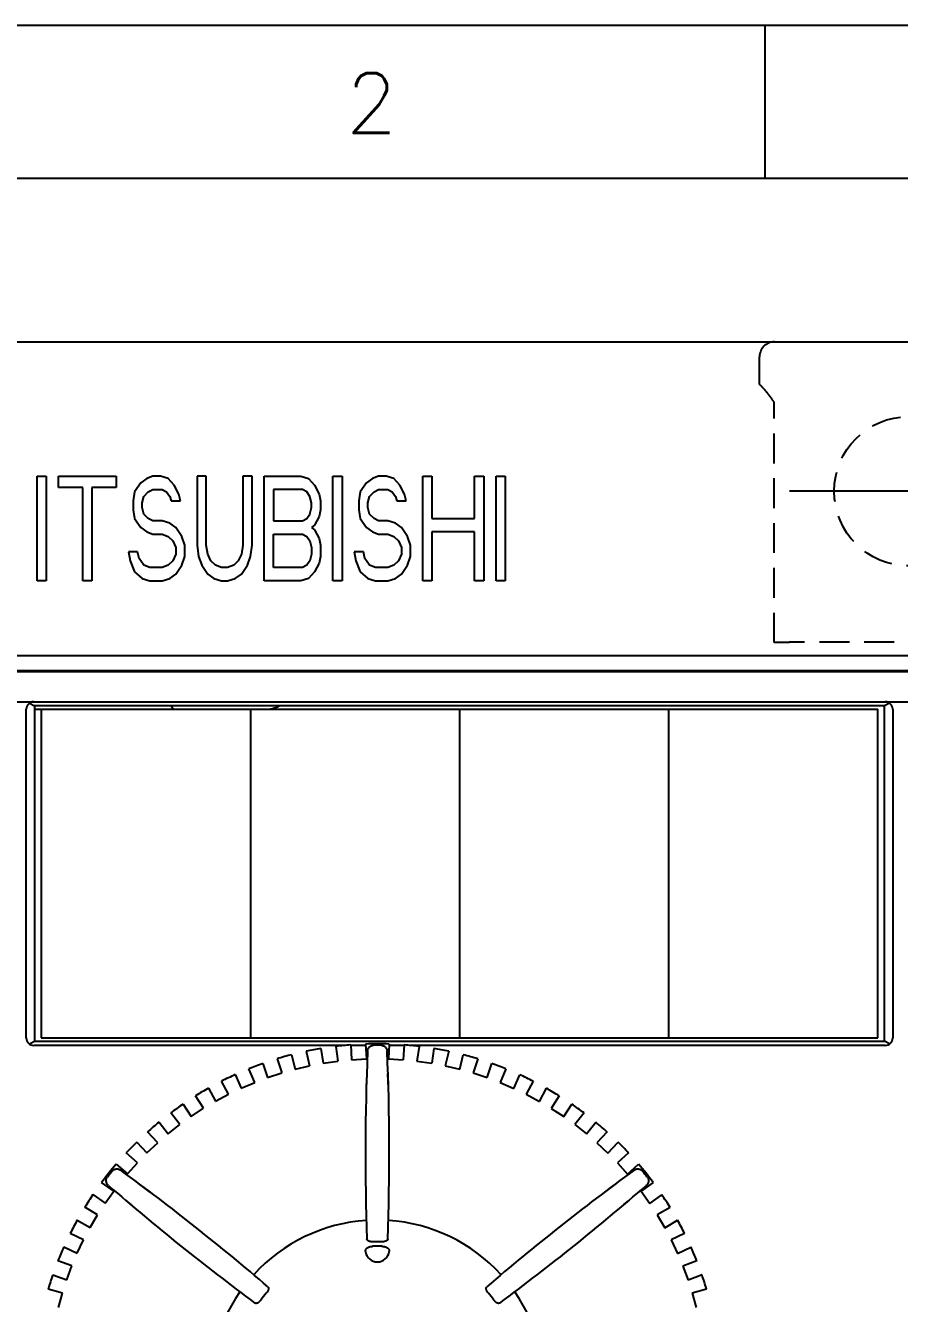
# Model space of a CAD drawing. Header units: millimetres. Extents: x -945625 to 316, y 6 to 533140.
# Drawn here: x -945580.97 to -945551.72, y 532826.33 to 532869.11 of the extents above; entities that cross this region are included whole.
import ezdxf

# ---------------------------------------------------------------- set-up
doc = ezdxf.new("R2010")
doc.units = ezdxf.units.MM
doc.header["$LTSCALE"] = 4
doc.linetypes.add('DASHED', pattern=[0.75, 0.5, -0.25])
doc.linetypes.add('HIDDEN', pattern=[0.375, 0.25, -0.125])
for name, color, linetype in [('10', 4, 'Continuous'), ('11', 7, 'Continuous'), ('12', 3, 'Continuous')]:
    doc.layers.add(name, color=color, linetype=linetype)
doc.styles.get("Standard").update_dxf_attribs({"font": 'simplex.shx', "height": 2, "bigfont": '@extfont2.shx'})

# ---------------------------------------------------------------- blocks, each defined once
blk = doc.blocks.new('KHUNG')
for p, q in [((297, 0), (0, 0)), ((55.064, 0), (55.064, -5.125)), ((297, -5.125), (0, -5.125))]:
    blk.add_line(p, q)
at = {"insert": (41.043, -1.592), "char_height": 2, "attachment_point": 1}
blk.add_mtext_dynamic_manual_height_columns('2', width=5.67685, gutter_width=10, heights=[0], dxfattribs=at)

msp = doc.modelspace()

# ---------------------------------------------------------------- linework, layer by layer
at = {"layer": '10'}
for p, q in [((-945583.946, 532858.518), (-945518.946, 532858.518)), ((-945580.588, 532850.518), (-945580.588, 532854.018)), ((-945580.588, 532854.018), (-945580.281, 532854.018)), ((-945580.281, 532854.018), (-945580.281, 532850.518)), ((-945579.873, 532853.646), (-945579.873, 532854.018)), ((-945579.873, 532854.018), (-945577.933, 532854.018)), ((-945577.933, 532854.018), (-945577.933, 532853.646)), ((-945576.913, 532853.944), (-945577.117, 532853.795)), ((-945576.708, 532854.018), (-945576.913, 532853.944)), ((-945576.453, 532854.018), (-945576.708, 532854.018)), ((-945576.198, 532853.944), (-945576.453, 532854.018)), ((-945575.994, 532853.72), (-945576.198, 532853.944)), ((-945575.228, 532854.018), (-945575.228, 532851.71)), ((-945574.922, 532854.018), (-945575.228, 532854.018)), ((-945574.922, 532851.71), (-945574.922, 532854.018)), ((-945573.697, 532854.018), (-945573.697, 532851.71)), ((-945573.391, 532854.018), (-945573.697, 532854.018)), ((-945573.391, 532851.71), (-945573.391, 532854.018)), ((-945572.982, 532850.518), (-945572.982, 532854.018)), ((-945572.982, 532854.018), (-945571.757, 532854.018)), ((-945571.757, 532854.018), (-945571.502, 532853.944)), ((-945571.502, 532853.944), (-945571.298, 532853.72)), ((-945570.685, 532850.518), (-945570.685, 532854.018)), ((-945570.685, 532854.018), (-945570.379, 532854.018)), ((-945570.379, 532854.018), (-945570.379, 532850.518)), ((-945569.358, 532853.944), (-945569.563, 532853.795)), ((-945569.154, 532854.018), (-945569.358, 532853.944)), ((-945568.899, 532854.018), (-945569.154, 532854.018)), ((-945568.644, 532853.944), (-945568.899, 532854.018)), ((-945568.44, 532853.72), (-945568.644, 532853.944)), ((-945567.674, 532850.518), (-945567.674, 532854.018)), ((-945567.674, 532854.018), (-945567.368, 532854.018)), ((-945567.368, 532854.018), (-945567.368, 532852.603)), ((-945565.939, 532852.603), (-945565.939, 532854.018)), ((-945565.939, 532854.018), (-945565.632, 532854.018)), ((-945565.632, 532854.018), (-945565.632, 532850.518)), ((-945565.224, 532850.518), (-945565.224, 532854.018)), ((-945565.224, 532854.018), (-945564.918, 532854.018)), ((-945564.918, 532854.018), (-945564.918, 532850.518)), ((-945579.056, 532853.646), (-945579.873, 532853.646)), ((-945579.056, 532850.518), (-945579.056, 532853.646)), ((-945578.75, 532853.646), (-945578.75, 532850.518)), ((-945577.933, 532853.646), (-945578.75, 532853.646)), ((-945577.321, 532853.497), (-945577.372, 532853.199)), ((-945577.117, 532853.795), (-945577.321, 532853.497)), ((-945577.015, 532853.348), (-945576.862, 532853.497)), ((-945576.862, 532853.497), (-945576.708, 532853.572)), ((-945576.708, 532853.572), (-945576.402, 532853.572)), ((-945576.402, 532853.572), (-945576.249, 532853.497)), ((-945576.249, 532853.497), (-945576.147, 532853.348)), ((-945575.841, 532853.423), (-945575.994, 532853.72)), ((-945572.676, 532853.572), (-945572.676, 532852.529)), ((-945571.706, 532853.572), (-945572.676, 532853.572)), ((-945571.553, 532853.497), (-945571.706, 532853.572)), ((-945571.451, 532853.348), (-945571.553, 532853.497)), ((-945571.298, 532853.72), (-945571.145, 532853.423)), ((-945569.767, 532853.497), (-945569.818, 532853.199)), ((-945569.563, 532853.795), (-945569.767, 532853.497)), ((-945569.46, 532853.348), (-945569.307, 532853.497)), ((-945569.307, 532853.497), (-945569.154, 532853.572)), ((-945569.154, 532853.572), (-945568.848, 532853.572)), ((-945568.848, 532853.572), (-945568.695, 532853.497)), ((-945568.695, 532853.497), (-945568.593, 532853.348)), ((-945568.287, 532853.423), (-945568.44, 532853.72)), ((-945577.372, 532853.199), (-945577.372, 532852.901)), ((-945577.066, 532853.125), (-945577.015, 532853.348)), ((-945577.066, 532852.976), (-945577.066, 532853.125)), ((-945576.147, 532853.348), (-945576.096, 532853.199)), ((-945576.096, 532853.199), (-945575.79, 532853.199)), ((-945575.79, 532853.199), (-945575.841, 532853.423)), ((-945571.4, 532853.125), (-945571.451, 532853.348)), ((-945571.4, 532852.976), (-945571.4, 532853.125)), ((-945571.145, 532853.423), (-945571.094, 532853.199)), ((-945571.094, 532853.199), (-945571.094, 532852.901)), ((-945569.818, 532853.199), (-945569.818, 532852.901)), ((-945569.512, 532853.125), (-945569.46, 532853.348)), ((-945569.512, 532852.976), (-945569.512, 532853.125)), ((-945568.593, 532853.348), (-945568.542, 532853.199)), ((-945568.542, 532853.199), (-945568.235, 532853.199)), ((-945568.235, 532853.199), (-945568.287, 532853.423)), ((-945577.372, 532852.901), (-945577.321, 532852.603)), ((-945577.321, 532852.603), (-945577.117, 532852.306)), ((-945577.015, 532852.752), (-945577.066, 532852.976)), ((-945576.862, 532852.603), (-945577.015, 532852.752)), ((-945576.708, 532852.529), (-945576.862, 532852.603)), ((-945571.706, 532852.529), (-945571.553, 532852.603)), ((-945571.553, 532852.603), (-945571.451, 532852.752)), ((-945571.451, 532852.752), (-945571.4, 532852.976)), ((-945571.145, 532852.678), (-945571.298, 532852.38)), ((-945571.094, 532852.901), (-945571.145, 532852.678)), ((-945569.818, 532852.901), (-945569.767, 532852.603)), ((-945569.767, 532852.603), (-945569.563, 532852.306)), ((-945569.46, 532852.752), (-945569.512, 532852.976)), ((-945569.307, 532852.603), (-945569.46, 532852.752)), ((-945569.154, 532852.529), (-945569.307, 532852.603)), ((-945567.368, 532852.603), (-945565.939, 532852.603)), ((-945577.117, 532852.306), (-945576.913, 532852.157)), ((-945576.402, 532852.529), (-945576.708, 532852.529)), ((-945576.147, 532852.455), (-945576.402, 532852.529)), ((-945575.943, 532852.306), (-945576.147, 532852.455)), ((-945575.739, 532852.008), (-945575.943, 532852.306)), ((-945572.676, 532852.529), (-945571.706, 532852.529)), ((-945571.298, 532852.38), (-945571.4, 532852.306)), ((-945571.4, 532852.306), (-945571.298, 532852.231)), ((-945571.298, 532852.231), (-945571.145, 532851.933)), ((-945569.563, 532852.306), (-945569.358, 532852.157)), ((-945568.848, 532852.529), (-945569.154, 532852.529)), ((-945568.593, 532852.455), (-945568.848, 532852.529)), ((-945568.389, 532852.306), (-945568.593, 532852.455)), ((-945568.184, 532852.008), (-945568.389, 532852.306)), ((-945576.913, 532852.157), (-945576.708, 532852.082)), ((-945576.708, 532852.082), (-945576.402, 532852.082)), ((-945576.402, 532852.082), (-945576.198, 532852.008)), ((-945576.198, 532852.008), (-945576.045, 532851.859)), ((-945576.045, 532851.859), (-945575.943, 532851.635)), ((-945575.637, 532851.71), (-945575.739, 532852.008)), ((-945572.676, 532850.965), (-945572.676, 532852.082)), ((-945572.676, 532852.082), (-945571.706, 532852.082)), ((-945571.706, 532852.082), (-945571.553, 532852.008)), ((-945571.553, 532852.008), (-945571.451, 532851.859)), ((-945571.451, 532851.859), (-945571.4, 532851.635)), ((-945571.145, 532851.933), (-945571.094, 532851.71)), ((-945569.358, 532852.157), (-945569.154, 532852.082)), ((-945569.154, 532852.082), (-945568.848, 532852.082)), ((-945568.848, 532852.082), (-945568.644, 532852.008)), ((-945568.644, 532852.008), (-945568.491, 532851.859)), ((-945568.491, 532851.859), (-945568.389, 532851.635)), ((-945568.082, 532851.71), (-945568.184, 532852.008)), ((-945567.368, 532852.157), (-945567.368, 532850.518)), ((-945565.939, 532852.157), (-945567.368, 532852.157)), ((-945565.939, 532850.518), (-945565.939, 532852.157)), ((-945577.525, 532851.486), (-945577.474, 532851.189)), ((-945577.219, 532851.486), (-945577.525, 532851.486)), ((-945577.168, 532851.263), (-945577.219, 532851.486)), ((-945575.943, 532851.412), (-945576.045, 532851.189)), ((-945575.943, 532851.635), (-945575.943, 532851.412)), ((-945575.739, 532851.04), (-945575.637, 532851.337)), ((-945575.637, 532851.337), (-945575.637, 532851.71)), ((-945575.228, 532851.71), (-945575.177, 532851.337)), ((-945575.177, 532851.337), (-945575.075, 532851.04)), ((-945574.871, 532851.412), (-945574.922, 532851.71)), ((-945574.769, 532851.189), (-945574.871, 532851.412)), ((-945573.748, 532851.412), (-945573.85, 532851.189)), ((-945573.697, 532851.71), (-945573.748, 532851.412)), ((-945573.544, 532851.04), (-945573.442, 532851.337)), ((-945573.442, 532851.337), (-945573.391, 532851.71)), ((-945571.4, 532851.412), (-945571.451, 532851.189)), ((-945571.4, 532851.635), (-945571.4, 532851.412)), ((-945571.094, 532851.337), (-945571.145, 532851.114)), ((-945571.094, 532851.71), (-945571.094, 532851.337)), ((-945569.971, 532851.486), (-945569.92, 532851.189)), ((-945569.665, 532851.486), (-945569.971, 532851.486)), ((-945569.614, 532851.263), (-945569.665, 532851.486)), ((-945568.389, 532851.412), (-945568.491, 532851.189)), ((-945568.389, 532851.635), (-945568.389, 532851.412)), ((-945568.184, 532851.04), (-945568.082, 532851.337)), ((-945568.082, 532851.337), (-945568.082, 532851.71)), ((-945577.474, 532851.189), (-945577.321, 532850.816)), ((-945577.015, 532851.04), (-945577.168, 532851.263)), ((-945576.81, 532850.965), (-945577.015, 532851.04)), ((-945576.402, 532850.965), (-945576.81, 532850.965)), ((-945576.198, 532851.04), (-945576.402, 532850.965)), ((-945576.045, 532851.189), (-945576.198, 532851.04)), ((-945575.943, 532850.742), (-945575.739, 532851.04)), ((-945575.075, 532851.04), (-945574.871, 532850.742)), ((-945574.616, 532851.04), (-945574.769, 532851.189)), ((-945574.412, 532850.965), (-945574.616, 532851.04)), ((-945574.207, 532850.965), (-945574.412, 532850.965)), ((-945574.003, 532851.04), (-945574.207, 532850.965)), ((-945573.85, 532851.189), (-945574.003, 532851.04)), ((-945573.748, 532850.742), (-945573.544, 532851.04)), ((-945571.706, 532850.965), (-945572.676, 532850.965)), ((-945571.553, 532851.04), (-945571.706, 532850.965)), ((-945571.451, 532851.189), (-945571.553, 532851.04)), ((-945571.145, 532851.114), (-945571.298, 532850.816)), ((-945569.92, 532851.189), (-945569.767, 532850.816)), ((-945569.46, 532851.04), (-945569.614, 532851.263)), ((-945569.256, 532850.965), (-945569.46, 532851.04)), ((-945568.848, 532850.965), (-945569.256, 532850.965)), ((-945568.644, 532851.04), (-945568.848, 532850.965)), ((-945568.491, 532851.189), (-945568.644, 532851.04)), ((-945568.389, 532850.742), (-945568.184, 532851.04)), ((-945580.281, 532850.518), (-945580.588, 532850.518)), ((-945578.75, 532850.518), (-945579.056, 532850.518)), ((-945577.321, 532850.816), (-945577.066, 532850.593)), ((-945577.066, 532850.593), (-945576.81, 532850.518)), ((-945576.81, 532850.518), (-945576.402, 532850.518)), ((-945576.402, 532850.518), (-945576.147, 532850.593)), ((-945576.147, 532850.593), (-945575.943, 532850.742)), ((-945574.871, 532850.742), (-945574.667, 532850.593)), ((-945574.667, 532850.593), (-945574.412, 532850.518)), ((-945574.412, 532850.518), (-945574.207, 532850.518)), ((-945574.207, 532850.518), (-945573.952, 532850.593)), ((-945573.952, 532850.593), (-945573.748, 532850.742)), ((-945571.757, 532850.518), (-945572.982, 532850.518)), ((-945571.502, 532850.593), (-945571.757, 532850.518)), ((-945571.298, 532850.816), (-945571.502, 532850.593)), ((-945570.379, 532850.518), (-945570.685, 532850.518)), ((-945569.767, 532850.816), (-945569.512, 532850.593)), ((-945569.512, 532850.593), (-945569.256, 532850.518)), ((-945569.256, 532850.518), (-945568.848, 532850.518)), ((-945568.848, 532850.518), (-945568.593, 532850.593)), ((-945568.593, 532850.593), (-945568.389, 532850.742)), ((-945567.368, 532850.518), (-945567.674, 532850.518)), ((-945565.632, 532850.518), (-945565.939, 532850.518)), ((-945564.918, 532850.518), (-945565.224, 532850.518))]:
    msp.add_line(p, q, dxfattribs=at)
at = {"layer": '11'}
for p, q in [((-945583.696, 532848.018), (-945519.446, 532848.018)), ((-945581.696, 532847.518), (-945521.946, 532847.518)), ((-945521.946, 532847.468), (-945581.696, 532847.468)), ((-945581.696, 532846.468), (-945521.946, 532846.468)), ((-945580.946, 532835.218), (-945580.946, 532846.218)), ((-945580.844, 532846.42), (-945580.67, 532846.333)), ((-945580.67, 532846.333), (-945580.67, 532835.103)), ((-945552.222, 532846.333), (-945580.67, 532846.333)), ((-945580.67, 532846.218), (-945552.446, 532846.218)), ((-945580.446, 532846.218), (-945580.446, 532835.218)), ((-945573.446, 532846.218), (-945573.446, 532835.218)), ((-945566.446, 532846.218), (-945566.446, 532835.218)), ((-945559.446, 532846.218), (-945559.446, 532835.218)), ((-945552.446, 532835.218), (-945552.446, 532846.218)), ((-945552.048, 532846.42), (-945552.222, 532846.333)), ((-945552.222, 532835.103), (-945552.222, 532846.333)), ((-945551.946, 532846.218), (-945551.946, 532835.218)), ((-945580.844, 532835.017), (-945580.67, 532835.103)), ((-945580.67, 532835.103), (-945552.222, 532835.103)), ((-945580.446, 532835.218), (-945552.446, 532835.218)), ((-945552.048, 532835.017), (-945552.222, 532835.103)), ((-945570.265, 532834.968), (-945580.696, 532834.968)), ((-945572.065, 532834.655), (-945571.951, 532834.171)), ((-945571.578, 532834.769), (-945571.464, 532834.285)), ((-945571.083, 532834.862), (-945571.012, 532834.37)), ((-945570.588, 532834.934), (-945570.517, 532834.442)), ((-945570.087, 532834.984), (-945570.06, 532834.487)), ((-945569.586, 532834.968), (-945570.086, 532834.968)), ((-945569.588, 532835.012), (-945569.56, 532834.515)), ((-945568.798, 532835.011), (-945568.826, 532834.515)), ((-945568.3, 532834.968), (-945568.8, 532834.968)), ((-945568.299, 532834.983), (-945568.327, 532834.487)), ((-945552.196, 532834.968), (-945568.126, 532834.968)), ((-945567.798, 532834.933), (-945567.869, 532834.441)), ((-945567.303, 532834.861), (-945567.374, 532834.369)), ((-945566.808, 532834.768), (-945566.922, 532834.284)), ((-945566.435, 532834.169), (-945566.322, 532834.653)), ((-945573.024, 532834.362), (-945572.869, 532833.89)), ((-945572.549, 532834.519), (-945572.394, 532834.046)), ((-945571.951, 532834.171), (-945571.464, 532834.285)), ((-945571.012, 532834.37), (-945570.517, 532834.442)), ((-945570.06, 532834.487), (-945569.56, 532834.515)), ((-945568.826, 532834.515), (-945568.327, 532834.487)), ((-945567.869, 532834.441), (-945567.374, 532834.369)), ((-945566.922, 532834.284), (-945566.435, 532834.169)), ((-945565.837, 532834.517), (-945565.992, 532834.045)), ((-945565.518, 532833.888), (-945565.362, 532834.36)), ((-945574.174, 532833.331), (-945574.409, 532833.769)), ((-945573.955, 532833.987), (-945573.759, 532833.53)), ((-945573.299, 532833.727), (-945573.495, 532834.184)), ((-945572.869, 532833.89), (-945572.394, 532834.046)), ((-945569.552, 532834.024), (-945569.567, 532833.522)), ((-945568.825, 532833.522), (-945568.84, 532834.024)), ((-945565.992, 532834.045), (-945565.518, 532833.888)), ((-945564.891, 532834.182), (-945565.087, 532833.725)), ((-945564.628, 532833.528), (-945564.432, 532833.985)), ((-945563.978, 532833.766), (-945564.213, 532833.328)), ((-945574.849, 532833.533), (-945574.614, 532833.095)), ((-945573.759, 532833.53), (-945573.299, 532833.727)), ((-945565.087, 532833.725), (-945564.628, 532833.528)), ((-945563.773, 532833.092), (-945563.538, 532833.53)), ((-945575.701, 532833.002), (-945575.428, 532832.586)), ((-945575.01, 532832.86), (-945575.282, 532833.276)), ((-945574.614, 532833.095), (-945574.174, 532833.331)), ((-945564.213, 532833.328), (-945563.773, 532833.092)), ((-945563.105, 532833.273), (-945563.377, 532832.857)), ((-945562.959, 532832.583), (-945562.686, 532832.999)), ((-945575.802, 532832.317), (-945576.109, 532832.708)), ((-945575.428, 532832.586), (-945575.01, 532832.86)), ((-945563.377, 532832.857), (-945562.959, 532832.583)), ((-945562.278, 532832.705), (-945562.585, 532832.314)), ((-945576.544, 532831.708), (-945576.884, 532832.071)), ((-945576.502, 532832.399), (-945576.195, 532832.008)), ((-945576.195, 532832.008), (-945575.802, 532832.317)), ((-945562.585, 532832.314), (-945562.193, 532832.005)), ((-945562.193, 532832.005), (-945561.885, 532832.395)), ((-945561.503, 532832.067), (-945561.844, 532831.704)), ((-945577.249, 532831.728), (-945576.908, 532831.366)), ((-945576.908, 532831.366), (-945576.544, 532831.708)), ((-945561.844, 532831.704), (-945561.48, 532831.362)), ((-945561.48, 532831.362), (-945561.139, 532831.724)), ((-945577.229, 532831.037), (-945577.6, 532831.368)), ((-945560.788, 532831.364), (-945561.159, 532831.033)), ((-945577.933, 532830.995), (-945577.563, 532830.664)), ((-945577.563, 532830.664), (-945577.229, 532831.037)), ((-945561.159, 532831.033), (-945560.825, 532830.66)), ((-945560.825, 532830.66), (-945560.455, 532830.991)), ((-945578.021, 532830.09), (-945578.426, 532830.378)), ((-945576.786, 532830.046), (-945577.188, 532830.347)), ((-945561.204, 532830.347), (-945561.606, 532830.046)), ((-945559.962, 532830.373), (-945560.368, 532830.085)), ((-945578.716, 532829.97), (-945578.31, 532829.682)), ((-945578.31, 532829.682), (-945578.021, 532830.09)), ((-945560.368, 532830.085), (-945560.079, 532829.678)), ((-945560.079, 532829.678), (-945559.673, 532829.965)), ((-945578.56, 532829.296), (-945578.989, 532829.547)), ((-945577.631, 532829.79), (-945577.249, 532829.466)), ((-945561.143, 532829.466), (-945560.761, 532829.79)), ((-945559.4, 532829.542), (-945559.829, 532829.291)), ((-945579.242, 532829.116), (-945578.813, 532828.864)), ((-945578.813, 532828.864), (-945578.56, 532829.296)), ((-945559.829, 532829.291), (-945559.576, 532828.859)), ((-945559.576, 532828.859), (-945559.147, 532829.111)), ((-945579.028, 532828.458), (-945579.477, 532828.671)), ((-945558.912, 532828.666), (-945559.362, 532828.453)), ((-945579.691, 532828.219), (-945579.242, 532828.006)), ((-945579.242, 532828.006), (-945579.028, 532828.458)), ((-945559.362, 532828.453), (-945559.147, 532828.001)), ((-945559.147, 532828.001), (-945558.698, 532828.214)), ((-945579.421, 532827.582), (-945579.887, 532827.755)), ((-945579.595, 532827.113), (-945579.421, 532827.582)), ((-945558.503, 532827.75), (-945558.969, 532827.577)), ((-945558.969, 532827.577), (-945558.795, 532827.108)), ((-945580.061, 532827.286), (-945579.595, 532827.113)), ((-945558.329, 532827.281), (-945558.795, 532827.108)), ((-945579.736, 532826.675), (-945580.216, 532826.807)), ((-945579.869, 532826.193), (-945579.736, 532826.675)), ((-945558.175, 532826.802), (-945558.654, 532826.67)), ((-945558.654, 532826.67), (-945558.522, 532826.188))]:
    msp.add_line(p, q, dxfattribs=at)
for centre, radius, start, end in [((-945580.696, 532846.218), 0.25, 90, 180), ((-945572.406, 532848.444), 4.25, 209.7858, 211.6017), ((-945572.946, 532847.218), 1, 270, 297.7397), ((-945552.196, 532846.218), 0.25, 0, 90), ((-945580.696, 532835.218), 0.25, 180, 270), ((-945552.196, 532835.218), 0.25, 270, 0), ((-945569.196, 532823.518), 11.5, 104.4457, 106.9543), ((-945569.196, 532823.518), 11.5, 99.4457, 101.9543), ((-945569.196, 532823.518), 11.5, 94.4457, 96.9543), ((-945489.596, 532831.366), 80, 177.56292, 182.06744), ((-945569.196, 532823.518), 11.5, 88.0171, 91.9543), ((-945569.196, 532823.518), 11.454, 89.3544, 90.6456), ((-945648.796, 532831.366), 80, 357.93256, 2.43708), ((-945569.196, 532823.518), 11.5, 83.0171, 85.5258), ((-945569.196, 532823.518), 11.5, 78.0171, 80.5258), ((-945569.196, 532823.518), 11.5, 73.0171, 75.5258), ((-945569.196, 532823.518), 11.5, 109.4457, 111.9543), ((-945569.196, 532823.518), 11.5, 68.0171, 70.5258), ((-945569.196, 532823.518), 11.5, 114.4457, 116.9543), ((-945569.196, 532823.518), 11.5, 63.0171, 65.5258), ((-945569.196, 532823.518), 11.5, 119.4457, 121.9543), ((-945569.196, 532823.518), 11.5, 58.0171, 60.5258), ((-945569.196, 532823.518), 11.5, 124.4457, 126.9543), ((-945569.196, 532823.518), 11.5, 53.0171, 55.5258), ((-945569.196, 532823.518), 11.5, 129.4457, 131.9543), ((-945569.196, 532823.518), 11.5, 48.0171, 50.5258), ((-945569.196, 532823.518), 11.5, 134.4457, 136.9543), ((-945569.196, 532823.518), 11.5, 43.0171, 45.5258), ((-945569.196, 532823.518), 11.5, 139.4457, 143.3829), ((-945624.961, 532766.177), 80, 49.36113, 53.86565), ((-945513.431, 532766.177), 80, 126.13435, 130.63887), ((-945569.196, 532823.518), 11.5, 36.5885, 40.5258), ((-945569.196, 532823.518), 11.454, 140.783, 142.0741), ((-945569.196, 532823.518), 11.454, 37.9259, 39.217), ((-945569.196, 532823.518), 11.5, 145.8742, 148.3829), ((-945525.702, 532890.645), 80, 228.99149, 233.49601), ((-945612.69, 532890.645), 80, 306.50399, 311.00851), ((-945569.196, 532823.518), 11.5, 31.5885, 34.0972), ((-945569.196, 532823.518), 11.5, 150.8742, 153.3829), ((-945569.196, 532823.518), 5.6, 93.7687, 137.6599), ((-945569.196, 532823.518), 5.6, 42.3401, 86.2313), ((-945569.196, 532823.518), 11.5, 26.5885, 29.0972), ((-945569.196, 532823.518), 11.5, 155.8742, 158.3829), ((-945569.196, 532823.518), 4.724, 88.0742, 91.9258), ((-945569.196, 532823.518), 4.873, 88.2929, 91.7071), ((-945569.196, 532823.518), 11.5, 21.5885, 24.0972), ((-945569.196, 532828.118), 0.4, 187.6666, 352.3334), ((-945569.196, 532823.518), 11.5, 160.8742, 163.3829), ((-945569.196, 532823.518), 11.5, 16.5885, 19.0972), ((-945569.196, 532823.518), 5.6, 145.1972, 189.0885), ((-945569.196, 532823.518), 4.873, 139.7214, 143.1357), ((-945569.196, 532823.518), 4.873, 36.8643, 40.2786), ((-945569.196, 532823.518), 5.6, 350.9115, 34.8028)]:
    msp.add_arc(centre, radius, start, end, dxfattribs=at)
for points, start_tangent, end_tangent in [([(-945569.524, 532834.768), (-945569.518, 532834.809), (-945569.505, 532834.849), (-945569.486, 532834.884), (-945569.46, 532834.914), (-945569.43, 532834.939), (-945569.397, 532834.957), (-945569.362, 532834.968), (-945569.325, 532834.972)], (0.042522, 0.999096), (0.999937, 0.011265)), ([(-945569.067, 532834.972), (-945569.03, 532834.968), (-945568.995, 532834.957), (-945568.961, 532834.939), (-945568.931, 532834.914), (-945568.906, 532834.884), (-945568.887, 532834.849), (-945568.874, 532834.809), (-945568.868, 532834.768)], (0.999937, -0.011265), (0.042522, -0.999096)), ([(-945578.07, 532830.76), (-945578.044, 532830.786), (-945578.013, 532830.807), (-945577.978, 532830.822), (-945577.941, 532830.83), (-945577.901, 532830.831), (-945577.861, 532830.824), (-945577.823, 532830.81), (-945577.787, 532830.788)], (0.632257, 0.774758), (0.807636, -0.589681)), ([(-945560.605, 532830.788), (-945560.569, 532830.81), (-945560.53, 532830.824), (-945560.491, 532830.831), (-945560.451, 532830.83), (-945560.413, 532830.822), (-945560.379, 532830.807), (-945560.348, 532830.786), (-945560.322, 532830.76)], (0.807636, 0.589681), (0.632257, -0.774758)), ([(-945578.195, 532830.276), (-945578.224, 532830.306), (-945578.247, 532830.341), (-945578.262, 532830.378), (-945578.27, 532830.417), (-945578.271, 532830.455), (-945578.264, 532830.492), (-945578.251, 532830.527), (-945578.231, 532830.558)], (-0.754612, 0.656171), (0.614643, 0.788805)), ([(-945560.161, 532830.558), (-945560.141, 532830.527), (-945560.128, 532830.492), (-945560.121, 532830.455), (-945560.121, 532830.416), (-945560.13, 532830.378), (-945560.145, 532830.341), (-945560.167, 532830.306), (-945560.196, 532830.276)], (0.614643, -0.788805), (-0.754612, -0.656171)), ([(-945569.592, 532828.065), (-945569.593, 532828.091), (-945569.587, 532828.118), (-945569.574, 532828.142), (-945569.556, 532828.165), (-945569.532, 532828.186), (-945569.503, 532828.204), (-945569.471, 532828.218), (-945569.435, 532828.229), (-945569.396, 532828.236), (-945569.355, 532828.24)], (-0.133409, 0.991061), (0.999435, 0.033605)), ([(-945569.341, 532828.389), (-945569.376, 532828.39), (-945569.409, 532828.393), (-945569.441, 532828.399), (-945569.47, 532828.407), (-945569.495, 532828.418), (-945569.515, 532828.431), (-945569.53, 532828.446), (-945569.54, 532828.463), (-945569.544, 532828.48)], (-0.999556, -0.029791), (-0.036076, 0.999349)), ([(-945568.848, 532828.48), (-945568.852, 532828.463), (-945568.861, 532828.446), (-945568.877, 532828.431), (-945568.897, 532828.418), (-945568.922, 532828.407), (-945568.951, 532828.399), (-945568.983, 532828.393), (-945569.016, 532828.39), (-945569.051, 532828.389)], (-0.036076, -0.999349), (-0.999556, 0.029791)), ([(-945569.037, 532828.24), (-945568.996, 532828.236), (-945568.957, 532828.229), (-945568.921, 532828.218), (-945568.889, 532828.204), (-945568.86, 532828.186), (-945568.836, 532828.165), (-945568.817, 532828.142), (-945568.805, 532828.118), (-945568.799, 532828.091), (-945568.799, 532828.065)], (0.999435, -0.033605), (-0.133409, -0.991061)), ([(-945572.858, 532826.884), (-945572.847, 532826.87), (-945572.84, 532826.852), (-945572.838, 532826.831), (-945572.841, 532826.807), (-945572.848, 532826.78), (-945572.859, 532826.753), (-945572.874, 532826.724), (-945572.892, 532826.696), (-945572.914, 532826.669)], (0.75883, -0.651289), (-0.646504, -0.76291)), ([(-945565.478, 532826.669), (-945565.499, 532826.696), (-945565.518, 532826.724), (-945565.533, 532826.753), (-945565.544, 532826.78), (-945565.551, 532826.807), (-945565.554, 532826.831), (-945565.552, 532826.852), (-945565.545, 532826.87), (-945565.534, 532826.884)], (-0.646504, 0.76291), (0.75883, 0.651289)), ([(-945573.095, 532826.442), (-945573.116, 532826.415), (-945573.14, 532826.391), (-945573.164, 532826.37), (-945573.189, 532826.353), (-945573.213, 532826.34), (-945573.236, 532826.332), (-945573.257, 532826.329), (-945573.276, 532826.332), (-945573.292, 532826.34)], (-0.599922, -0.800059), (-0.803815, 0.594879)), ([(-945565.1, 532826.34), (-945565.116, 532826.332), (-945565.134, 532826.329), (-945565.156, 532826.332), (-945565.179, 532826.34), (-945565.203, 532826.353), (-945565.228, 532826.37), (-945565.252, 532826.391), (-945565.276, 532826.415), (-945565.297, 532826.442)], (-0.803815, -0.594879), (-0.599922, 0.800059))]:
    msp.add_spline(points, degree=3, dxfattribs=dict(at, start_tangent=start_tangent, end_tangent=end_tangent))
at = {"layer": '12', "linetype": 'HIDDEN'}
for p, q in [((-945556.405, 532857.097), (-945556.405, 532858.018)), ((-945555.913, 532848.452), (-945555.913, 532856.488)), ((-945555.4, 532848.452), (-945555.913, 532848.452)), ((-945547.396, 532848.461), (-945555.413, 532848.461))]:
    msp.add_line(p, q, dxfattribs=at)
at = {"layer": '12'}
msp.add_line((-945551.405, 532853.518), (-945555.405, 532853.518), dxfattribs=at)
at = {"layer": '12', "linetype": 'HIDDEN'}
msp.add_circle((-945551.405, 532853.518), 2.5, dxfattribs=at)
msp.add_arc((-945555.905, 532858.018), 0.5, 90, 180, dxfattribs=at)
at = {"layer": '12', "linetype": 'HIDDEN', "start_tangent": (0.724932, -0.68882), "end_tangent": (0.577305, -0.816528)}
msp.add_spline([(-945556.405, 532857.097), (-945556.292, 532856.981), (-945556.173, 532856.841), (-945556.047, 532856.676), (-945555.913, 532856.488)], degree=3, dxfattribs=at)

# ---------------------------------------------------------------- block references
at = {"linetype": 'DASHED', "ltscale": 0.5}
msp.add_blockref('KHUNG', (-945611.293, 532869.109), dxfattribs=at)

doc.saveas('drawing.dxf')
